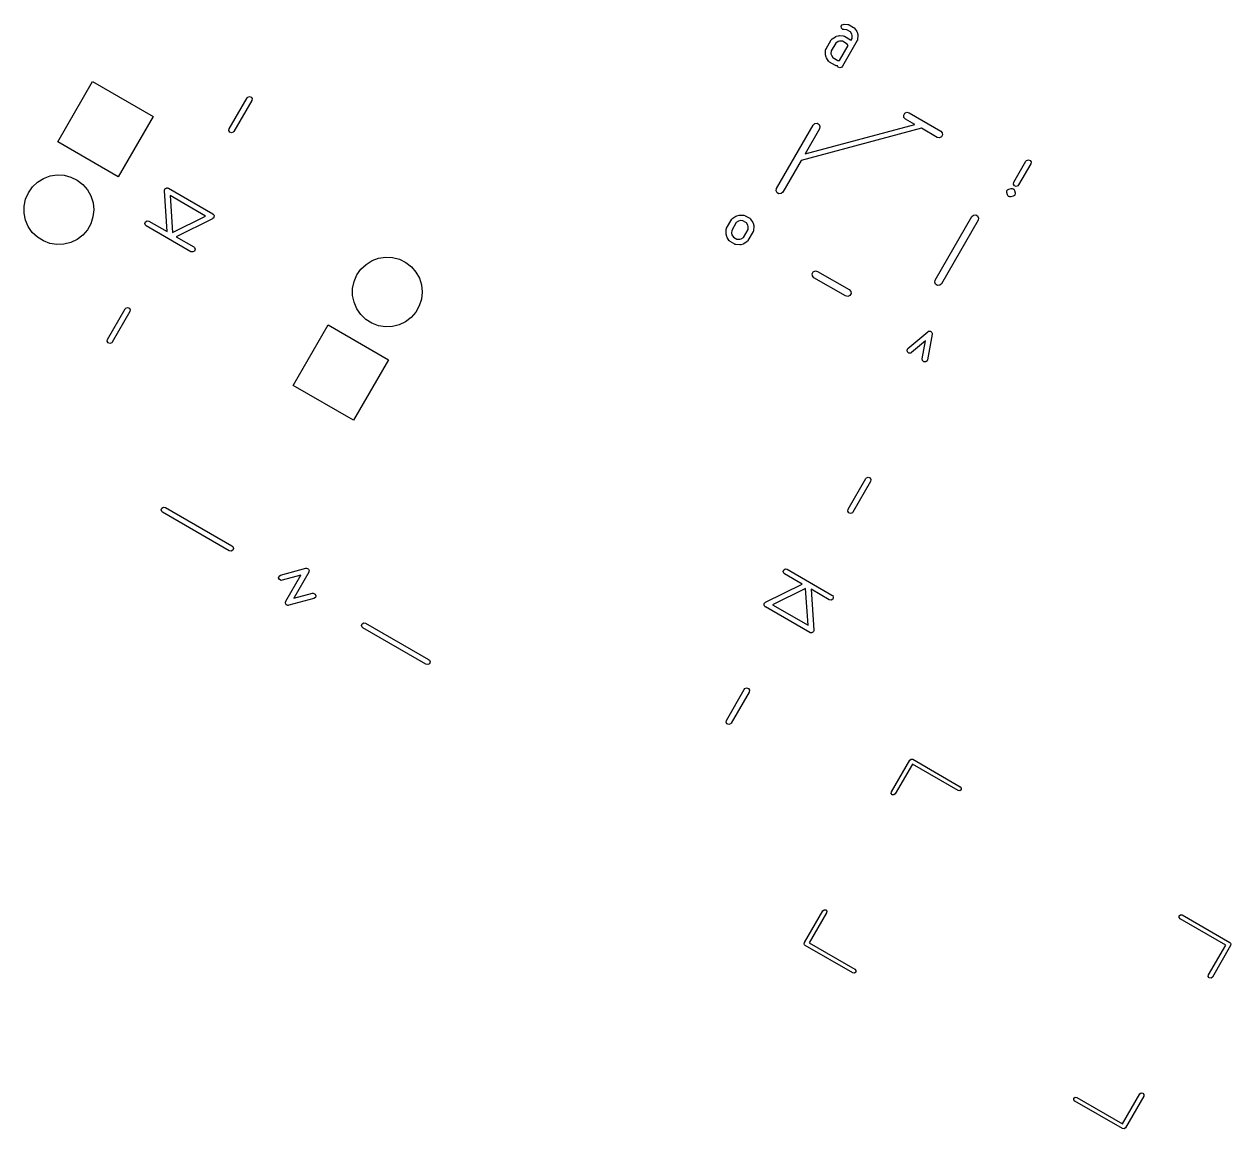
# Model space of a CAD drawing. Extents: x 0 to 132, y -20 to 105.
# Drawn here: x 98.86 to 131.81, y -19.73 to 10.43 of the extents above; entities that cross this region are included whole.
import ezdxf

# ---------------------------------------------------------------- set-up
doc = ezdxf.new("R2010")
doc.units = 0
doc.layers.add('BLACK', color=7, linetype='CONTINUOUS')

msp = doc.modelspace()

# ---------------------------------------------------------------- linework, layer by layer
at = {"layer": 'BLACK', "linetype": 'CONTINUOUS'}
for p, q in [((121.169, 10.3694), (121.198, 10.4122)), ((121.175, 10.3184), (121.169, 10.3694)), ((121.213, 10.2831), (121.175, 10.3184)), ((121.198, 10.4122), (121.247, 10.4268)), ((121.238, 10.2771), (121.213, 10.2831)), ((121.327, 10.2717), (121.238, 10.2771)), ((121.247, 10.4268), (121.353, 10.4204)), ((121.42, 10.218), (121.327, 10.2717)), ((121.353, 10.4204), (121.379, 10.4144)), ((121.379, 10.4144), (121.382, 10.4113)), ((121.382, 10.4113), (121.386, 10.4105)), ((121.386, 10.4105), (121.51, 10.3391)), ((121.462, 10.1541), (121.42, 10.218)), ((121.51, 10.3391), (121.53, 10.3223)), ((121.53, 10.3223), (121.531, 10.3181)), ((121.531, 10.3181), (121.535, 10.3154)), ((121.535, 10.3154), (121.594, 10.2266)), ((121.594, 10.2266), (121.603, 10.206)), ((120.755, 9.75341), (120.898, 10.0008)), ((121.019, 9.91051), (120.894, 9.69374)), ((120.898, 10.0008), (120.915, 10.0208)), ((120.915, 10.0208), (120.919, 10.0223)), ((120.919, 10.0223), (120.922, 10.0259)), ((120.922, 10.0259), (121.011, 10.0846)), ((121.011, 10.0846), (121.031, 10.0935)), ((121.083, 9.95272), (121.019, 9.91051)), ((121.031, 10.0935), (121.033, 10.0945)), ((121.033, 10.0945), (121.098, 10.1119)), ((121.125, 9.96385), (121.083, 9.95272)), ((121.098, 10.1119), (121.12, 10.1138)), ((121.12, 10.1138), (121.121, 10.1143)), ((121.121, 10.1143), (121.228, 10.1079)), ((121.201, 9.95926), (121.125, 9.96385)), ((121.335, 9.88173), (121.201, 9.95926)), ((121.607, 9.97642), (121.202, 9.27536)), ((121.228, 10.1079), (121.253, 10.1019)), ((121.253, 10.1019), (121.256, 10.0988)), ((121.256, 10.0988), (121.261, 10.098)), ((121.261, 10.098), (121.426, 10.0028)), ((121.426, 10.0028), (121.441, 9.98957)), ((121.441, 9.98957), (121.468, 10.0361)), ((121.473, 10.1126), (121.462, 10.1541)), ((121.468, 10.0361), (121.473, 10.1126)), ((121.603, 10.206), (121.604, 10.2047)), ((121.604, 10.2047), (121.621, 10.1396)), ((121.608, 9.98084), (121.607, 9.97642)), ((121.611, 9.9841), (121.608, 9.98084)), ((121.617, 10.0094), (121.611, 9.9841)), ((121.623, 10.1157), (121.617, 10.0094)), ((121.621, 10.1396), (121.623, 10.1173)), ((121.623, 10.1173), (121.623, 10.1157)), ((120.739, 9.61411), (120.745, 9.7204)), ((120.739, 9.61254), (120.739, 9.61411)), ((120.741, 9.59021), (120.739, 9.61254)), ((120.759, 9.52516), (120.741, 9.59021)), ((120.745, 9.7204), (120.751, 9.74574)), ((120.751, 9.74574), (120.754, 9.74899)), ((120.754, 9.74899), (120.755, 9.75341)), ((120.894, 9.69374), (120.889, 9.61728)), ((120.889, 9.61728), (120.901, 9.57574)), ((120.901, 9.57574), (120.943, 9.51181)), ((121.119, 9.43174), (121.359, 9.84633)), ((121.359, 9.84633), (121.335, 9.88173)), ((120.76, 9.52382), (120.759, 9.52516)), ((120.769, 9.50325), (120.76, 9.52382)), ((120.827, 9.41439), (120.769, 9.50325)), ((120.831, 9.41172), (120.827, 9.41439)), ((120.832, 9.40751), (120.831, 9.41172)), ((120.852, 9.39076), (120.832, 9.40751)), ((121.017, 9.29552), (120.852, 9.39076)), ((120.943, 9.51181), (121.077, 9.43428)), ((121.022, 9.29475), (121.017, 9.29552)), ((121.025, 9.29166), (121.022, 9.29475)), ((121.05, 9.28561), (121.025, 9.29166)), ((121.072, 9.28428), (121.05, 9.28561)), ((121.089, 9.2554), (121.072, 9.28428)), ((121.077, 9.43428), (121.119, 9.43174)), ((121.137, 9.23786), (121.089, 9.2554)), ((121.186, 9.2554), (121.137, 9.23786)), ((121.202, 9.27536), (121.186, 9.2554)), ((99.7763, 7.21146), (100.729, 8.86124)), ((100.729, 8.86124), (102.379, 7.90874)), ((104.458, 7.57108), (104.947, 8.41797)), ((105.077, 8.34297), (104.588, 7.49608)), ((104.947, 8.41797), (104.964, 8.43792)), ((104.964, 8.43792), (105.012, 8.45547)), ((105.012, 8.45547), (105.06, 8.43792)), ((105.06, 8.43792), (105.086, 8.39349)), ((105.086, 8.39349), (105.077, 8.34297)), ((102.379, 7.90874), (101.426, 6.25896)), ((122.876, 7.94335), (122.907, 7.99688)), ((122.883, 7.88189), (122.876, 7.94335)), ((122.907, 7.99688), (122.964, 8.02202)), ((122.964, 8.02202), (123.024, 8.00917)), ((123.024, 8.00917), (123.89, 7.50917)), ((119.405, 5.94147), (120.405, 7.67352)), ((123.362, 7.58293), (120.076, 6.70225)), ((120.182, 6.88596), (123.179, 7.68899)), ((120.405, 7.67352), (120.451, 7.71488)), ((120.451, 7.71488), (120.513, 7.72134)), ((120.513, 7.72134), (120.566, 7.69044)), ((120.566, 7.69044), (120.591, 7.63398)), ((120.591, 7.63398), (120.579, 7.57352)), ((122.924, 7.83596), (122.883, 7.88189)), ((123.179, 7.68899), (122.924, 7.83596)), ((123.79, 7.33596), (123.362, 7.58293)), ((104.449, 7.52056), (104.458, 7.57108)), ((104.475, 7.47613), (104.449, 7.52056)), ((104.523, 7.45858), (104.475, 7.47613)), ((104.571, 7.47613), (104.523, 7.45858)), ((104.588, 7.49608), (104.571, 7.47613)), ((120.579, 7.57352), (120.182, 6.88596)), ((123.85, 7.32311), (123.79, 7.33596)), ((123.907, 7.34825), (123.85, 7.32311)), ((123.89, 7.50917), (123.931, 7.46324)), ((123.938, 7.40177), (123.907, 7.34825)), ((123.931, 7.46324), (123.938, 7.40177)), ((101.426, 6.25896), (99.7763, 7.21146)), ((120.076, 6.70225), (119.579, 5.84147)), ((125.883, 6.11109), (126.216, 6.68844)), ((126.346, 6.61344), (126.013, 6.03609)), ((126.216, 6.68844), (126.233, 6.70839)), ((126.233, 6.70839), (126.281, 6.72594)), ((126.281, 6.72594), (126.329, 6.70839)), ((126.329, 6.70839), (126.355, 6.66396)), ((126.355, 6.66396), (126.346, 6.61344)), ((99.3899, 6.2165), (99.5705, 6.28297)), ((99.5705, 6.28297), (99.7609, 6.31176)), ((99.7609, 6.31176), (99.9531, 6.30169)), ((99.9531, 6.30169), (100.139, 6.25316)), ((98.976, 5.82508), (99.0864, 5.98278)), ((99.0864, 5.98278), (99.2262, 6.11505)), ((99.2262, 6.11505), (99.3899, 6.2165)), ((100.139, 6.25316), (100.312, 6.16816)), ((100.312, 6.16816), (100.464, 6.05017)), ((100.464, 6.05017), (100.59, 5.904)), ((102.705, 5.92931), (102.714, 5.93469)), ((102.714, 5.93469), (102.721, 5.94338)), ((102.721, 5.94338), (102.736, 5.94713)), ((102.736, 5.94713), (102.749, 5.95496)), ((102.749, 5.95496), (102.76, 5.95309)), ((102.76, 5.95309), (102.77, 5.95567)), ((102.77, 5.95567), (102.785, 5.94877)), ((102.785, 5.94877), (102.8, 5.94605)), ((102.8, 5.94605), (104.01, 5.24755)), ((119.392, 5.88102), (119.405, 5.94147)), ((125.744, 5.92241), (125.809, 5.93984)), ((125.809, 5.93984), (125.819, 5.9407)), ((125.819, 5.9407), (125.822, 5.94211)), ((125.822, 5.94211), (125.826, 5.94124)), ((125.826, 5.94126), (125.829, 5.94239)), ((125.826, 5.94124), (125.826, 5.94126)), ((125.829, 5.94239), (125.831, 5.9417)), ((125.831, 5.9417), (125.835, 5.94211)), ((125.835, 5.94211), (125.853, 5.93387)), ((125.853, 5.93387), (125.872, 5.92883)), ((125.874, 6.06057), (125.883, 6.11109)), ((125.9, 6.01614), (125.874, 6.06057)), ((125.948, 5.99859), (125.9, 6.01614)), ((125.996, 6.01614), (125.948, 5.99859)), ((126.013, 6.03609), (125.996, 6.01614)), ((98.8601, 5.45996), (98.8995, 5.6484)), ((98.8995, 5.6484), (98.976, 5.82508)), ((100.59, 5.904), (100.683, 5.73563)), ((100.683, 5.73563), (100.74, 5.55192)), ((102.687, 5.8811), (102.688, 5.88388)), ((102.688, 5.87959), (102.687, 5.8811)), ((102.688, 5.88388), (102.69, 5.90196)), ((102.688, 5.87606), (102.688, 5.87959)), ((102.762, 4.76523), (102.688, 5.87606)), ((102.69, 5.90196), (102.7, 5.9146)), ((102.7, 5.9146), (102.705, 5.92931)), ((103.813, 5.18772), (102.847, 5.74584)), ((102.847, 5.74584), (102.914, 4.74311)), ((119.418, 5.82456), (119.392, 5.88102)), ((119.471, 5.79366), (119.418, 5.82456)), ((119.533, 5.80012), (119.471, 5.79366)), ((119.579, 5.84147), (119.533, 5.80012)), ((125.689, 5.8565), (125.697, 5.87416)), ((125.69, 5.84665), (125.689, 5.8565)), ((125.689, 5.84343), (125.69, 5.84665)), ((125.691, 5.84041), (125.689, 5.84343)), ((125.691, 5.83055), (125.691, 5.84041)), ((125.709, 5.7655), (125.691, 5.83055)), ((125.697, 5.87416), (125.702, 5.89298)), ((125.702, 5.89298), (125.708, 5.89686)), ((125.708, 5.89686), (125.711, 5.90299)), ((125.72, 5.74954), (125.709, 5.7655)), ((125.711, 5.90299), (125.728, 5.91123)), ((125.728, 5.73188), (125.72, 5.74954)), ((125.728, 5.91123), (125.744, 5.92241)), ((125.731, 5.73043), (125.728, 5.73188)), ((125.733, 5.72746), (125.731, 5.73043)), ((125.736, 5.72629), (125.733, 5.72746)), ((125.738, 5.72348), (125.736, 5.72629)), ((125.757, 5.71843), (125.738, 5.72348)), ((125.775, 5.7102), (125.757, 5.71843)), ((125.779, 5.71061), (125.775, 5.7102)), ((125.781, 5.70991), (125.779, 5.71061)), ((125.784, 5.71104), (125.781, 5.70991)), ((125.785, 5.71106), (125.784, 5.71104)), ((125.788, 5.7102), (125.785, 5.71106)), ((125.791, 5.71161), (125.788, 5.7102)), ((125.801, 5.71247), (125.791, 5.71161)), ((125.866, 5.7299), (125.801, 5.71247)), ((125.882, 5.74107), (125.866, 5.7299)), ((125.872, 5.92883), (125.874, 5.92602)), ((125.874, 5.92602), (125.877, 5.92485)), ((125.877, 5.92485), (125.879, 5.92188)), ((125.879, 5.92188), (125.882, 5.92043)), ((125.882, 5.92043), (125.89, 5.90276)), ((125.899, 5.74931), (125.882, 5.74107)), ((125.89, 5.90276), (125.901, 5.8868)), ((125.902, 5.75545), (125.899, 5.74931)), ((125.901, 5.8868), (125.919, 5.82176)), ((125.908, 5.75933), (125.902, 5.75545)), ((125.913, 5.77815), (125.908, 5.75933)), ((125.921, 5.79581), (125.913, 5.77815)), ((125.919, 5.82176), (125.92, 5.8119)), ((125.92, 5.8119), (125.921, 5.80888)), ((125.921, 5.80888), (125.92, 5.80566)), ((125.92, 5.80566), (125.921, 5.79581)), ((98.8595, 5.26745), (98.8601, 5.45996)), ((100.76, 5.35375), (100.739, 5.16236)), ((100.74, 5.55192), (100.76, 5.3604)), ((100.76, 5.3604), (100.76, 5.35375)), ((98.8975, 5.07874), (98.8595, 5.26745)), ((98.9727, 4.90153), (98.8975, 5.07874)), ((100.68, 4.97907), (100.586, 4.81135)), ((100.739, 5.16236), (100.68, 4.97907)), ((102.156, 4.98557), (102.173, 5.03378)), ((102.173, 4.93736), (102.156, 4.98557)), ((102.173, 5.03378), (102.218, 5.05943)), ((102.218, 5.05943), (102.268, 5.05052)), ((102.268, 5.05052), (102.762, 4.76523)), ((102.914, 4.74311), (103.813, 5.18772)), ((104.006, 5.11537), (103.009, 4.62274)), ((104.016, 5.12661), (104.006, 5.11537)), ((104.01, 5.24755), (104.012, 5.24537)), ((104.012, 5.24537), (104.014, 5.245)), ((104.014, 5.245), (104.016, 5.24267)), ((104.016, 5.24267), (104.03, 5.23081)), ((104.03, 5.13439), (104.016, 5.12661)), ((104.03, 5.23081), (104.035, 5.21619)), ((104.033, 5.1446), (104.03, 5.13439)), ((104.041, 5.15246), (104.033, 5.1446)), ((104.035, 5.21619), (104.044, 5.20366)), ((104.042, 5.16799), (104.041, 5.15246)), ((104.047, 5.1826), (104.042, 5.16799)), ((104.044, 5.20366), (104.044, 5.19281)), ((104.044, 5.19281), (104.047, 5.1826)), ((118.042, 4.85367), (118.185, 5.1011)), ((118.306, 5.01077), (118.181, 4.794)), ((118.185, 5.1011), (118.201, 5.12106)), ((118.201, 5.12106), (118.206, 5.12259)), ((118.206, 5.12259), (118.208, 5.12619)), ((118.208, 5.12619), (118.297, 5.18486)), ((118.297, 5.18486), (118.318, 5.19378)), ((118.37, 5.05298), (118.306, 5.01077)), ((118.318, 5.19378), (118.319, 5.19472)), ((118.319, 5.19472), (118.384, 5.21215)), ((118.411, 5.06411), (118.37, 5.05298)), ((118.384, 5.21215), (118.406, 5.2141)), ((118.406, 5.2141), (118.408, 5.21457)), ((118.408, 5.21457), (118.514, 5.20819)), ((118.488, 5.05952), (118.411, 5.06411)), ((118.581, 5.00579), (118.488, 5.05952)), ((118.514, 5.20819), (118.54, 5.20214)), ((118.54, 5.20214), (118.543, 5.19905)), ((118.543, 5.19905), (118.547, 5.19827)), ((118.547, 5.19827), (118.671, 5.12685)), ((118.623, 4.94187), (118.581, 5.00579)), ((118.671, 5.12685), (118.691, 5.1101)), ((118.691, 5.1101), (118.693, 5.10589)), ((118.693, 5.10589), (118.696, 5.10322)), ((118.696, 5.10322), (118.755, 5.01436)), ((118.755, 5.01436), (118.764, 4.99378)), ((118.764, 4.99378), (118.765, 4.99245)), ((118.765, 4.99245), (118.782, 4.9274)), ((123.735, 3.44148), (124.735, 5.17352)), ((124.909, 5.07352), (123.909, 3.34147)), ((124.735, 5.17352), (124.781, 5.21488)), ((124.781, 5.21488), (124.843, 5.22134)), ((124.843, 5.22134), (124.896, 5.19044)), ((124.896, 5.19044), (124.922, 5.13398)), ((124.922, 5.13398), (124.909, 5.07352)), ((99.082, 4.74306), (98.9727, 4.90153)), ((99.221, 4.60982), (99.082, 4.74306)), ((100.459, 4.66606), (100.307, 4.54913)), ((100.586, 4.81135), (100.459, 4.66606)), ((102.193, 4.92062), (102.173, 4.93736)), ((103.414, 4.21577), (102.193, 4.92062)), ((103.009, 4.62274), (103.489, 4.34567)), ((118.026, 4.71437), (118.032, 4.82066)), ((118.026, 4.7128), (118.026, 4.71437)), ((118.028, 4.69047), (118.026, 4.7128)), ((118.045, 4.62542), (118.028, 4.69047)), ((118.032, 4.82066), (118.038, 4.84599)), ((118.038, 4.84599), (118.041, 4.84925)), ((118.041, 4.84925), (118.042, 4.85367)), ((118.046, 4.62408), (118.045, 4.62542)), ((118.055, 4.60351), (118.046, 4.62408)), ((118.181, 4.794), (118.176, 4.71753)), ((118.176, 4.71753), (118.187, 4.676)), ((118.187, 4.676), (118.229, 4.61207)), ((118.504, 4.6071), (118.629, 4.82387)), ((118.634, 4.90033), (118.623, 4.94187)), ((118.768, 4.7642), (118.625, 4.51676)), ((118.629, 4.82387), (118.634, 4.90033)), ((118.769, 4.76861), (118.768, 4.7642)), ((118.772, 4.77187), (118.769, 4.76861)), ((118.778, 4.7972), (118.772, 4.77187)), ((118.785, 4.90349), (118.778, 4.7972)), ((118.782, 4.9274), (118.784, 4.90506)), ((118.784, 4.90506), (118.785, 4.90349)), ((99.3839, 4.50723), (99.221, 4.60982)), ((99.5641, 4.4395), (99.3839, 4.50723)), ((99.7542, 4.40938), (99.5641, 4.4395)), ((99.9466, 4.41812), (99.7542, 4.40938)), ((100.133, 4.46534), (99.9466, 4.41812)), ((100.307, 4.54913), (100.133, 4.46534)), ((103.489, 4.34567), (103.509, 4.32893)), ((103.509, 4.32893), (103.527, 4.28072)), ((118.114, 4.51465), (118.055, 4.60351)), ((118.118, 4.51198), (118.114, 4.51465)), ((118.119, 4.50776), (118.118, 4.51198)), ((118.139, 4.49102), (118.119, 4.50776)), ((118.263, 4.41959), (118.139, 4.49102)), ((118.229, 4.61207), (118.322, 4.55835)), ((118.267, 4.41881), (118.263, 4.41959)), ((118.27, 4.41573), (118.267, 4.41881)), ((118.296, 4.40968), (118.27, 4.41573)), ((118.402, 4.4033), (118.296, 4.40968)), ((118.322, 4.55835), (118.399, 4.55376)), ((118.399, 4.55376), (118.44, 4.56489)), ((118.404, 4.40377), (118.402, 4.4033)), ((118.426, 4.40572), (118.404, 4.40377)), ((118.491, 4.42315), (118.426, 4.40572)), ((118.44, 4.56489), (118.504, 4.6071)), ((118.492, 4.42409), (118.491, 4.42315)), ((118.513, 4.433), (118.492, 4.42409)), ((118.602, 4.49167), (118.513, 4.433)), ((118.604, 4.49528), (118.602, 4.49167)), ((118.609, 4.49681), (118.604, 4.49528)), ((118.625, 4.51676), (118.609, 4.49681)), ((103.465, 4.20686), (103.414, 4.21577)), ((103.509, 4.23251), (103.465, 4.20686)), ((103.527, 4.28072), (103.509, 4.23251)), ((108.195, 3.86971), (108.359, 3.97115)), ((108.359, 3.97115), (108.54, 4.03763)), ((108.54, 4.03763), (108.73, 4.06642)), ((108.73, 4.06642), (108.922, 4.05634)), ((108.922, 4.05634), (109.109, 4.00781)), ((109.109, 4.00781), (109.281, 3.92282)), ((107.945, 3.57974), (108.056, 3.73743)), ((108.056, 3.73743), (108.195, 3.86971)), ((109.281, 3.92282), (109.433, 3.80483)), ((109.433, 3.80483), (109.559, 3.65866)), ((109.559, 3.65866), (109.652, 3.49028)), ((120.376, 3.61323), (120.407, 3.66675)), ((120.407, 3.66675), (120.464, 3.69189)), ((120.464, 3.69189), (120.524, 3.67904)), ((120.524, 3.67904), (121.39, 3.17904)), ((107.829, 3.21461), (107.869, 3.40306)), ((107.869, 3.40306), (107.945, 3.57974)), ((109.652, 3.49028), (109.71, 3.30658)), ((109.71, 3.30658), (109.729, 3.11505)), ((120.383, 3.55176), (120.376, 3.61323)), ((120.424, 3.50583), (120.383, 3.55176)), ((121.29, 3.00583), (120.424, 3.50583)), ((123.723, 3.38102), (123.735, 3.44148)), ((123.748, 3.32456), (123.723, 3.38102)), ((123.801, 3.29366), (123.748, 3.32456)), ((123.863, 3.30012), (123.801, 3.29366)), ((123.909, 3.34147), (123.863, 3.30012)), ((107.829, 3.0221), (107.829, 3.21461)), ((107.867, 2.83339), (107.829, 3.0221)), ((109.729, 3.1084), (109.708, 2.91702)), ((109.729, 3.11505), (109.729, 3.1084)), ((121.35, 2.99298), (121.29, 3.00583)), ((121.407, 3.01812), (121.35, 2.99298)), ((121.39, 3.17904), (121.431, 3.13311)), ((121.438, 3.07164), (121.407, 3.01812)), ((121.431, 3.13311), (121.438, 3.07164)), ((101.137, 1.81885), (101.62, 2.65474)), ((101.62, 2.65474), (101.636, 2.67469)), ((101.636, 2.67469), (101.685, 2.69224)), ((101.685, 2.69224), (101.733, 2.67469)), ((101.733, 2.67469), (101.758, 2.63026)), ((107.942, 2.65618), (107.867, 2.83339)), ((108.051, 2.49772), (107.942, 2.65618)), ((109.649, 2.73372), (109.555, 2.566)), ((109.708, 2.91702), (109.649, 2.73372)), ((101.75, 2.57974), (101.267, 1.74385)), ((101.758, 2.63026), (101.75, 2.57974)), ((108.19, 2.36447), (108.051, 2.49772)), ((108.353, 2.26189), (108.19, 2.36447)), ((109.429, 2.42071), (109.276, 2.30378)), ((109.555, 2.566), (109.429, 2.42071)), ((106.205, 0.566709), (107.158, 2.21649)), ((107.158, 2.21649), (108.808, 1.26399)), ((108.533, 2.19415), (108.353, 2.26189)), ((108.723, 2.16404), (108.533, 2.19415)), ((108.916, 2.17277), (108.723, 2.16404)), ((109.102, 2.21999), (108.916, 2.17277)), ((109.276, 2.30378), (109.102, 2.21999)), ((122.993, 1.57326), (123.533, 2.03156)), ((123.533, 2.03156), (123.555, 2.04472)), ((123.555, 2.04472), (123.556, 2.04473)), ((123.556, 2.04473), (123.556, 2.04503)), ((123.556, 2.04503), (123.581, 2.04488)), ((123.581, 2.04488), (123.606, 2.04503)), ((123.606, 2.04503), (123.607, 2.04473)), ((123.607, 2.04473), (123.607, 2.04472)), ((123.607, 2.04472), (123.627, 2.02841)), ((123.627, 2.02841), (123.646, 2.01229)), ((123.646, 2.01229), (123.646, 2.01182)), ((123.646, 2.01182), (123.646, 2.01151)), ((123.646, 2.01151), (123.651, 1.98667)), ((123.651, 1.98667), (123.655, 1.96182)), ((101.128, 1.76833), (101.137, 1.81885)), ((101.154, 1.7239), (101.128, 1.76833)), ((101.202, 1.70635), (101.154, 1.7239)), ((101.25, 1.7239), (101.202, 1.70635)), ((101.267, 1.74385), (101.25, 1.7239)), ((123.47, 1.78129), (123.09, 1.45894)), ((123.38, 1.29147), (123.47, 1.78129)), ((123.655, 1.96093), (123.528, 1.26454)), ((123.655, 1.96182), (123.655, 1.96141)), ((123.655, 1.96141), (123.655, 1.96093)), ((122.968, 1.52868), (122.993, 1.57326)), ((122.977, 1.47821), (122.968, 1.52868)), ((123.017, 1.44547), (122.977, 1.47821)), ((123.068, 1.44578), (123.017, 1.44547)), ((123.09, 1.45894), (123.068, 1.44578)), ((108.808, 1.26399), (107.855, -0.385791)), ((123.389, 1.2409), (123.38, 1.29147)), ((123.428, 1.20768), (123.389, 1.2409)), ((123.479, 1.20737), (123.428, 1.20768)), ((123.519, 1.24011), (123.479, 1.20737)), ((123.528, 1.26454), (123.519, 1.24011)), ((107.855, -0.385791), (106.205, 0.566709)), ((121.844, -1.97967), (121.861, -1.95972)), ((121.861, -1.95972), (121.909, -1.94217)), ((121.909, -1.94217), (121.957, -1.95972)), ((121.957, -1.95972), (121.983, -2.00415)), ((121.361, -2.81556), (121.844, -1.97967)), ((121.974, -2.05467), (121.491, -2.89056)), ((121.983, -2.00415), (121.974, -2.05467)), ((102.604, -2.83281), (102.622, -2.7846)), ((102.622, -2.88102), (102.604, -2.83281)), ((102.622, -2.7846), (102.666, -2.75895)), ((102.642, -2.89776), (102.622, -2.88102)), ((104.46, -3.94776), (102.642, -2.89776)), ((102.666, -2.75895), (102.717, -2.76786)), ((102.717, -2.76786), (104.535, -3.81786)), ((121.352, -2.86608), (121.361, -2.81556)), ((121.378, -2.91051), (121.352, -2.86608)), ((121.426, -2.92806), (121.378, -2.91051)), ((121.474, -2.91051), (121.426, -2.92806)), ((121.491, -2.89056), (121.474, -2.91051)), ((104.511, -3.95667), (104.46, -3.94776)), ((104.555, -3.93102), (104.511, -3.95667)), ((104.535, -3.81786), (104.555, -3.8346)), ((104.555, -3.8346), (104.573, -3.88281)), ((104.573, -3.88281), (104.555, -3.93102)), ((105.822, -4.63979), (105.864, -4.61037)), ((105.864, -4.61037), (106.547, -4.42735)), ((106.631, -4.5373), (106.222, -5.24652)), ((106.547, -4.42735), (106.563, -4.42593)), ((106.563, -4.42593), (106.567, -4.4248)), ((106.567, -4.4248), (106.568, -4.42549)), ((106.568, -4.42549), (106.573, -4.42508)), ((106.573, -4.42508), (106.594, -4.43462)), ((106.594, -4.43462), (106.615, -4.44234)), ((106.615, -4.44234), (106.616, -4.44532)), ((106.616, -4.44532), (106.62, -4.44677)), ((106.62, -4.44677), (106.629, -4.46722)), ((106.629, -4.46722), (106.64, -4.48677)), ((106.635, -4.51506), (106.631, -4.5373)), ((106.641, -4.49326), (106.635, -4.51506)), ((106.64, -4.48677), (106.64, -4.49015)), ((106.64, -4.49015), (106.641, -4.49326)), ((119.584, -4.51654), (119.602, -4.46833)), ((119.602, -4.56475), (119.584, -4.51654)), ((119.602, -4.46833), (119.646, -4.44268)), ((119.622, -4.58149), (119.602, -4.56475)), ((120.102, -4.85855), (119.622, -4.58149)), ((119.646, -4.44268), (119.697, -4.45159)), ((119.697, -4.45159), (120.918, -5.15644)), ((105.809, -4.68935), (105.822, -4.63979)), ((105.83, -4.73584), (105.809, -4.68935)), ((105.877, -4.75753), (105.83, -4.73584)), ((105.903, -4.75526), (105.877, -4.75753)), ((106.411, -4.61911), (105.903, -4.75526)), ((106.002, -5.32832), (106.411, -4.61911)), ((119.105, -5.35119), (120.102, -4.85855)), ((106.769, -5.25526), (106.086, -5.43827)), ((106.222, -5.24652), (106.73, -5.11037)), ((106.73, -5.11037), (106.756, -5.1081)), ((106.756, -5.1081), (106.803, -5.12978)), ((106.811, -5.22583), (106.769, -5.25526)), ((106.803, -5.12978), (106.824, -5.17627)), ((106.824, -5.17627), (106.811, -5.22583)), ((120.197, -4.97893), (119.297, -5.42353)), ((120.264, -5.98166), (120.197, -4.97893)), ((120.843, -5.28634), (120.348, -5.00105)), ((120.348, -5.00105), (120.423, -6.11188)), ((120.938, -5.2696), (120.893, -5.29525)), ((120.918, -5.15644), (120.938, -5.17318)), ((120.938, -5.17318), (120.955, -5.22139)), ((120.955, -5.22139), (120.938, -5.2696)), ((105.992, -5.37236), (105.998, -5.35055)), ((105.993, -5.37547), (105.992, -5.37236)), ((105.993, -5.37885), (105.993, -5.37547)), ((106.004, -5.39839), (105.993, -5.37885)), ((105.998, -5.35055), (106.002, -5.32832)), ((106.013, -5.41886), (106.004, -5.39839)), ((106.017, -5.42031), (106.013, -5.41886)), ((106.018, -5.42328), (106.017, -5.42031)), ((106.04, -5.431), (106.018, -5.42328)), ((106.06, -5.44054), (106.04, -5.431)), ((106.065, -5.44013), (106.06, -5.44054)), ((106.067, -5.44082), (106.065, -5.44013)), ((106.07, -5.43969), (106.067, -5.44082)), ((106.086, -5.43827), (106.07, -5.43969)), ((119.064, -5.41842), (119.069, -5.4038)), ((119.067, -5.42863), (119.064, -5.41842)), ((119.067, -5.43948), (119.067, -5.42863)), ((119.076, -5.45201), (119.067, -5.43948)), ((119.069, -5.4038), (119.07, -5.38828)), ((119.07, -5.38828), (119.077, -5.38043)), ((119.081, -5.46663), (119.076, -5.45201)), ((119.077, -5.38043), (119.081, -5.37021)), ((119.081, -5.37021), (119.095, -5.36243)), ((119.095, -5.47849), (119.081, -5.46663)), ((119.095, -5.36243), (119.105, -5.35119)), ((119.097, -5.48082), (119.095, -5.47849)), ((119.098, -5.48119), (119.097, -5.48082)), ((119.101, -5.48337), (119.098, -5.48119)), ((120.311, -6.18187), (119.101, -5.48337)), ((119.297, -5.42353), (120.264, -5.98166)), ((120.893, -5.29525), (120.843, -5.28634)), ((108.086, -5.9396), (108.131, -5.91395)), ((108.131, -5.91395), (108.181, -5.92286)), ((108.181, -5.92286), (109.905, -6.91786)), ((108.069, -5.98781), (108.086, -5.9396)), ((108.086, -6.03602), (108.069, -5.98781)), ((108.106, -6.05276), (108.086, -6.03602)), ((109.83, -7.04776), (108.106, -6.05276)), ((120.326, -6.18459), (120.311, -6.18187)), ((120.34, -6.19149), (120.326, -6.18459)), ((120.351, -6.18891), (120.34, -6.19149)), ((120.361, -6.19078), (120.351, -6.18891)), ((120.375, -6.18295), (120.361, -6.19078)), ((120.39, -6.1792), (120.375, -6.18295)), ((120.397, -6.17051), (120.39, -6.1792)), ((120.406, -6.16513), (120.397, -6.17051)), ((120.411, -6.15042), (120.406, -6.16513)), ((120.42, -6.13778), (120.411, -6.15042)), ((120.422, -6.11969), (120.42, -6.13778)), ((120.423, -6.11692), (120.422, -6.11969)), ((120.423, -6.11188), (120.423, -6.11541)), ((120.423, -6.11541), (120.423, -6.11692)), ((109.905, -6.91786), (109.925, -6.9346)), ((109.88, -7.05667), (109.83, -7.04776)), ((109.925, -7.03102), (109.88, -7.05667)), ((109.925, -6.9346), (109.942, -6.98281)), ((109.942, -6.98281), (109.925, -7.03102)), ((118.034, -8.57879), (118.523, -7.7319)), ((118.653, -7.8069), (118.164, -8.65379)), ((118.523, -7.7319), (118.54, -7.71195)), ((118.54, -7.71195), (118.588, -7.6944)), ((118.588, -7.6944), (118.636, -7.71195)), ((118.636, -7.71195), (118.662, -7.75638)), ((118.662, -7.75638), (118.653, -7.8069)), ((118.025, -8.62931), (118.034, -8.57879)), ((118.051, -8.67374), (118.025, -8.62931)), ((118.099, -8.69129), (118.051, -8.67374)), ((118.147, -8.67374), (118.099, -8.69129)), ((118.164, -8.65379), (118.147, -8.67374)), ((122.54, -10.5278), (123.04, -9.66174)), ((123.114, -9.7737), (122.644, -10.5878)), ((123.04, -9.66174), (123.076, -9.63378)), ((123.076, -9.63378), (123.122, -9.63977)), ((124.361, -10.4937), (123.114, -9.7737)), ((123.122, -9.63977), (124.421, -10.3898)), ((122.534, -10.5733), (122.54, -10.5278)), ((124.406, -10.4997), (124.361, -10.4937)), ((124.443, -10.4717), (124.406, -10.4997)), ((124.421, -10.3898), (124.449, -10.4262)), ((124.449, -10.4262), (124.443, -10.4717)), ((122.562, -10.6097), (122.534, -10.5733)), ((122.607, -10.6157), (122.562, -10.6097)), ((122.644, -10.5878), (122.607, -10.6157)), ((120.165, -14.6414), (120.665, -13.7754)), ((120.769, -13.8354), (120.299, -14.6494)), ((120.665, -13.7754), (120.701, -13.7474)), ((120.701, -13.7474), (120.747, -13.7534)), ((120.747, -13.7534), (120.775, -13.7898)), ((120.775, -13.7898), (120.769, -13.8354)), ((130.395, -13.9573), (130.401, -13.9117)), ((130.423, -13.9937), (130.395, -13.9573)), ((130.401, -13.9117), (130.438, -13.8838)), ((131.67, -14.7137), (130.423, -13.9937)), ((130.438, -13.8838), (130.483, -13.8898)), ((130.483, -13.8898), (131.782, -14.6398)), ((120.159, -14.6869), (120.165, -14.6414)), ((120.17, -14.7014), (120.159, -14.6869)), ((120.165, -14.6414), (120.165, -14.6414)), ((120.165, -14.6414), (120.165, -14.6414)), ((120.187, -14.7233), (120.17, -14.7014)), ((121.486, -15.4733), (120.187, -14.7233)), ((120.299, -14.6494), (121.546, -15.3694)), ((131.2, -15.5278), (131.67, -14.7137)), ((131.804, -14.7217), (131.304, -15.5878)), ((131.782, -14.6398), (131.799, -14.6617)), ((131.799, -14.6617), (131.81, -14.6762)), ((131.81, -14.6762), (131.804, -14.7217)), ((121.531, -15.4793), (121.486, -15.4733)), ((121.568, -15.4514), (121.531, -15.4793)), ((121.546, -15.3694), (121.574, -15.4059)), ((121.574, -15.4059), (121.568, -15.4514)), ((131.194, -15.5733), (131.2, -15.5278)), ((131.222, -15.6097), (131.194, -15.5733)), ((131.268, -15.6157), (131.222, -15.6097)), ((131.304, -15.5878), (131.268, -15.6157)), ((128.855, -19.5894), (129.325, -18.7754)), ((129.325, -18.7754), (129.362, -18.7474)), ((129.362, -18.7474), (129.407, -18.7534)), ((129.407, -18.7534), (129.435, -18.7898)), ((127.52, -18.9369), (127.526, -18.8914)), ((127.548, -18.9733), (127.52, -18.9369)), ((127.526, -18.8914), (127.563, -18.8634)), ((128.847, -19.7233), (127.548, -18.9733)), ((127.563, -18.8634), (127.608, -18.8694)), ((127.608, -18.8694), (128.855, -19.5894)), ((129.429, -18.8354), (128.929, -19.7014)), ((129.435, -18.7898), (129.429, -18.8354)), ((128.893, -19.7293), (128.847, -19.7233)), ((128.929, -19.7014), (128.893, -19.7293)), ((128.929, -19.7014), (128.929, -19.7014))]:
    msp.add_line(p, q, dxfattribs=at)

doc.saveas('drawing.dxf')
